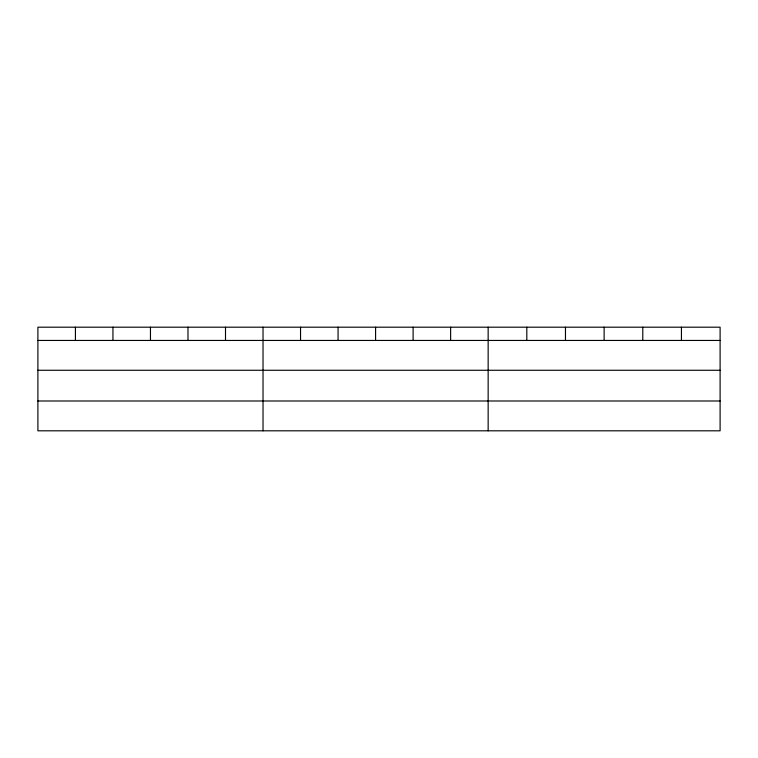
<?xml version="1.0" encoding="UTF-8"?>
<svg xmlns="http://www.w3.org/2000/svg" width="758" height="758" viewBox="0 0 758 758"><rect width="100%" height="100%" fill="white"/><g stroke="black" fill="none" stroke-linecap="round" stroke-linejoin="round"><path stroke-width="1.14" d="M720.1 370.264L720.1 327.191L37.9 327.191L37.9 430.809L720.1 430.809L720.1 370.264L37.9 370.264M37.9 340.446L720.1 340.446M37.9 400.991L720.1 400.991M681.442 327.191L681.442 340.446M642.784 327.191L642.784 340.446M604.126 327.191L604.126 340.446M565.468 327.191L565.468 340.446M526.81 327.191L526.81 340.446M488.152 327.191L488.152 430.809M450.631 327.191L450.631 340.446M413.11 327.191L413.11 340.446M375.589 327.191L375.589 340.446M338.068 327.191L338.068 340.446M300.547 327.191L300.547 340.446M263.026 327.191L263.026 430.809M225.505 327.191L225.505 340.446M187.984 327.191L187.984 340.446M150.463 327.191L150.463 340.446M112.942 327.191L112.942 340.446M75.421 327.191L75.421 340.446"/></g></svg>
